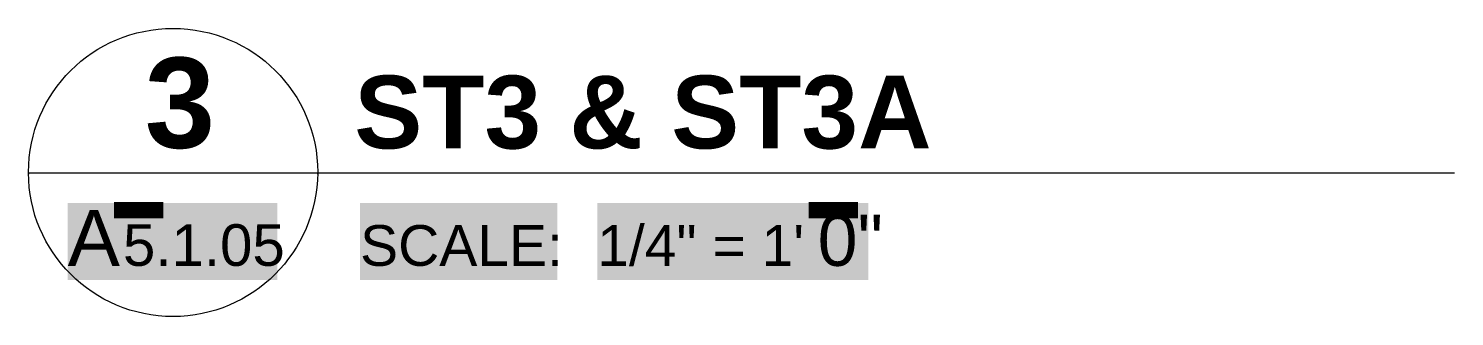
# Model space of a CAD drawing. Header units: inches. Extents: x -6061 to 13621, y -296 to 7483.
# Drawn here: x -5485.2 to -5307.5, y 533.9 to 569.8 of the extents above; entities that cross this region are included whole.
import ezdxf

# ---------------------------------------------------------------- set-up
doc = ezdxf.new("R2010")
doc.units = ezdxf.units.IN
doc.header["$MEASUREMENT"] = 0
doc.layers.get('0').update_dxf_attribs({"linetype": 'CONTINUOUS'})
doc.styles.add('Arial$001H0', font='arial.ttf')
doc.styles.add('Arial$101H0', font='arialbd.ttf')

msp = doc.modelspace()

# ---------------------------------------------------------------- hatches: boundary and pattern name
at = {"true_color": 0xffffff}
for points in [[(-5480.36248, 538.41719), (-5475.71723, 538.41719), (-5475.71723, 548.02805), (-5480.36248, 548.02805)], [(-5475.71723, 538.41719), (-5473.4747, 538.41719), (-5473.4747, 548.02805), (-5475.71723, 548.02805)], [(-5473.4747, 538.41719), (-5454.25298, 538.41719), (-5454.25298, 548.02805), (-5473.4747, 548.02805)], [(-5443.9213, 538.41719), (-5419.33352, 538.41719), (-5419.33352, 548.02805), (-5443.9213, 548.02805)], [(-5414.36791, 538.41719), (-5389.1394, 538.41719), (-5389.1394, 548.02805), (-5414.36791, 548.02805)], [(-5389.1394, 538.41719), (-5386.89687, 538.41719), (-5386.89687, 548.02805), (-5389.1394, 548.02805)], [(-5386.89687, 538.41719), (-5380.56972, 538.41719), (-5380.56972, 548.02805), (-5386.89687, 548.02805)]]:
    msp.add_hatch(color=7, dxfattribs=at).paths.add_polyline_path(points)

# ---------------------------------------------------------------- linework, layer by layer
at = {"color": 7, "linetype": 'Continuous', "lineweight": 9, "true_color": 0x000007}
msp.add_line((-5485.248, 551.79231), (-5307.52719, 551.79231), dxfattribs=at)
for points in [[(-5485.248, 551.8724), (-5485.248, 561.80362), (-5477.23895, 569.81267), (-5467.22764, 569.81267)], [(-5467.22764, 569.81267), (-5457.29642, 569.81267), (-5449.20728, 561.80362), (-5449.20728, 551.8724)], [(-5485.248, 551.79231), (-5485.248, 551.55204), (-5485.248, 551.55204), (-5485.248, 551.8724)], [(-5467.22764, 533.85204), (-5477.23895, 533.85204), (-5485.248, 541.94118), (-5485.248, 551.79231)], [(-5449.20728, 551.79231), (-5449.28737, 541.94118), (-5457.29642, 533.85204), (-5467.22764, 533.85204)], [(-5449.20728, 551.8724), (-5449.20728, 551.55204), (-5449.20728, 551.55204), (-5449.20728, 551.79231)]]:
    msp.add_open_spline(points, degree=3, dxfattribs=at)

# ---------------------------------------------------------------- texts
at = {"color": 7, "true_color": 0x000007}
for s, height, style, p in [('3', 11.26008, 'Arial$101H0', (-5470.75185, 554.91548)), ('ST3 & ST3A', 9.087565, 'Arial$101H0', (-5444.64236, 554.83539)), ('-', 18.01876, 'Arial$001H0', (-5475.71746, 540.17886)), ('-', 18.01876, 'Arial$001H0', (-5389.13964, 540.17886)), ('A', 6.97383, 'Arial$001H0', (-5480.36268, 540.17886)), ('0"', 6.400615, 'Arial$001H0', (-5386.89712, 540.17886)), ('5.1.05', 5.192527, 'Arial$001H0', (-5473.47494, 540.17886)), ('SCALE:', 5.086183, 'Arial$001H0', (-5443.92154, 540.17886)), ('1/4" = 1\'', 5.083054, 'Arial$001H0', (-5414.36817, 540.17886))]:
    msp.add_text(s, height=height, dxfattribs=dict(at, style=style)).set_placement(p)

doc.saveas('drawing.dxf')
